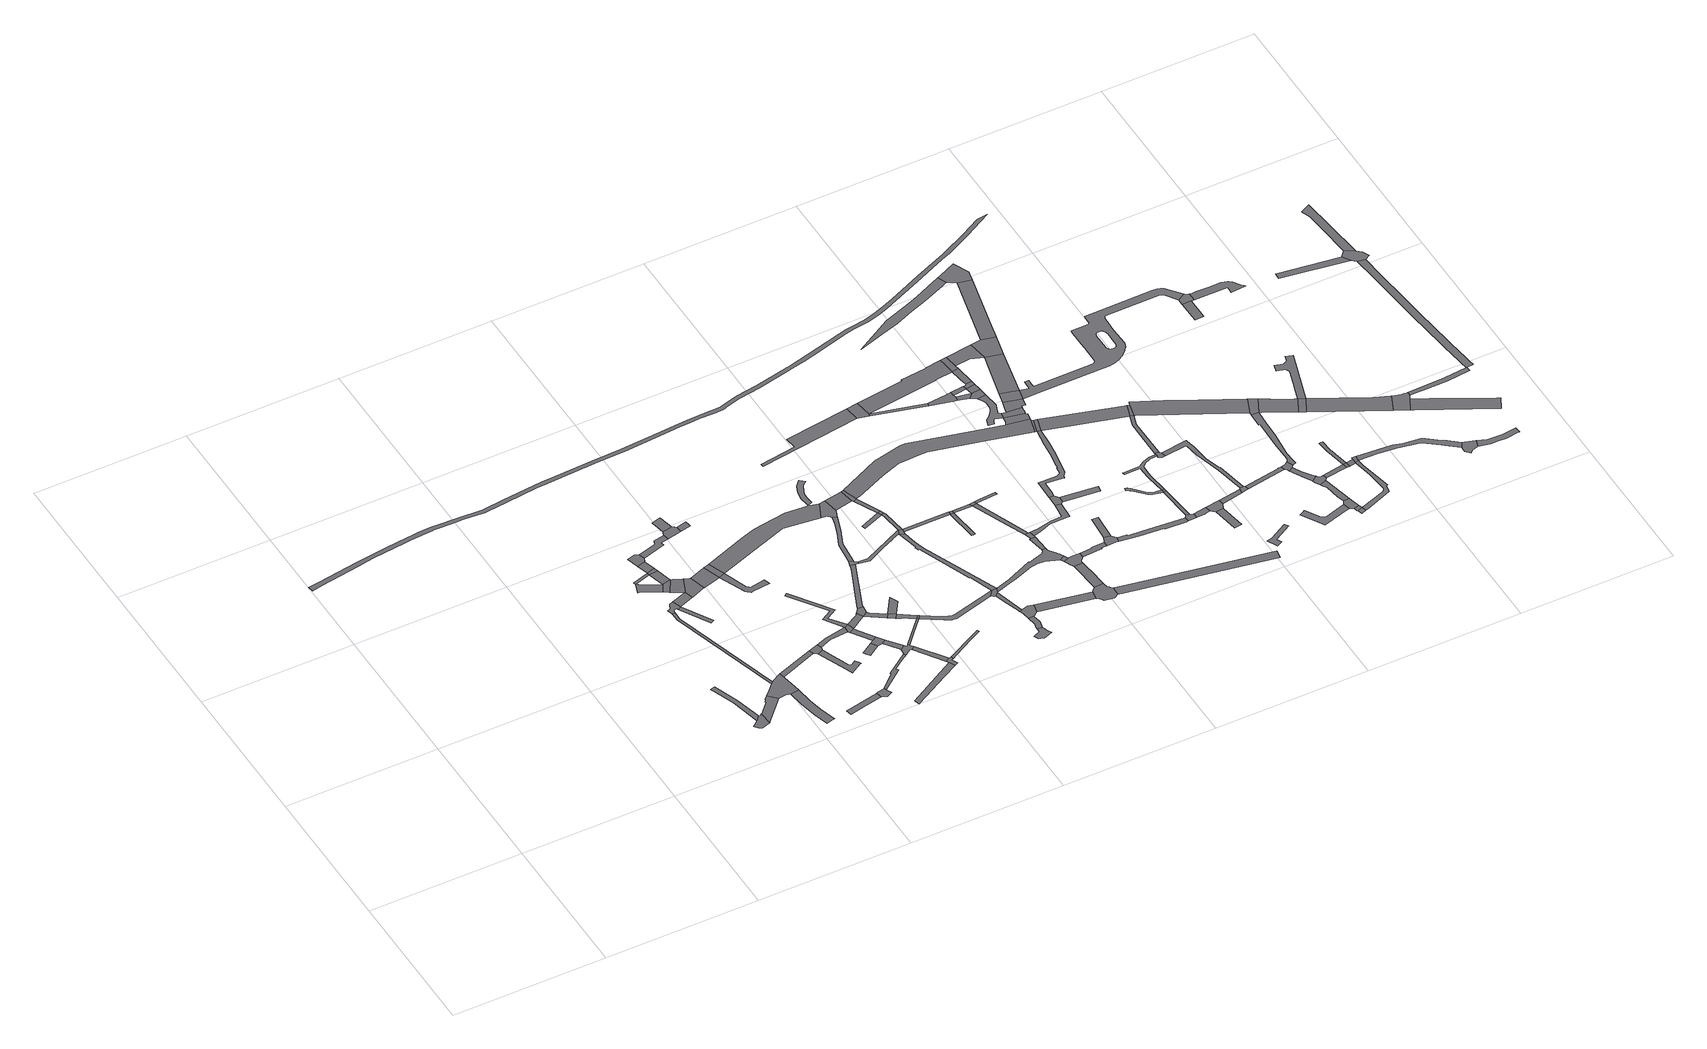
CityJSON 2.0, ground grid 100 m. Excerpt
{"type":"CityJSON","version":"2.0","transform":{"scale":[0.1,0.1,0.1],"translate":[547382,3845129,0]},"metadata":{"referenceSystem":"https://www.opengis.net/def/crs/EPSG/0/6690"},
"CityObjects":{
"road1":{"type":"Road","geometry":[{"type":"MultiSurface","lod":"1","boundaries":[[[0,1,2,3,4,5,6,7,8,9,10]]]}]},
"road2":{"type":"Road","attributes":{"RoadStructureAttribute.sectionType":"1"},"geometry":[{"type":"MultiSurface","lod":"1","boundaries":[[[11,12,13,14,15,16,4,3]]]}]},
"road3":{"type":"Road","attributes":{"RoadStructureAttribute.sectionType":"1"},"geometry":[{"type":"MultiSurface","lod":"1","boundaries":[[[17,18,19,20,21,10,9,22,23,24]]]}]},
"road4":{"type":"Road","geometry":[{"type":"MultiSurface","lod":"1","boundaries":[[[25,26,27,28,29,30,17,24,31,32,33,34]]]}]},
"road5":{"type":"Road","attributes":{"RoadStructureAttribute.sectionType":"1"},"geometry":[{"type":"MultiSurface","lod":"1","boundaries":[[[35,36,29,28,37,38]]]}]},
"road6":{"type":"Road","attributes":{"RoadStructureAttribute.sectionType":"1"},"geometry":[{"type":"MultiSurface","lod":"1","boundaries":[[[39,40,41,42,33,32,43,44,45,46]]]}]},
"road7":{"type":"Road","geometry":[{"type":"MultiSurface","lod":"1","boundaries":[[[47,48,49,50,35,38,51,52,53,54,55]]]}]},
"road8":{"type":"Road","attributes":{"RoadStructureAttribute.sectionType":"1"},"geometry":[{"type":"MultiSurface","lod":"1","boundaries":[[[56,57,58,59,60,61,62,63,64,65,66]]]}]},
"road9":{"type":"Road","geometry":[{"type":"MultiSurface","lod":"1","boundaries":[[[67,68,59,69,70]]]}]},
"road10":{"type":"Road","geometry":[{"type":"MultiSurface","lod":"1","boundaries":[[[71,72,73,55,54]]]}]},
"road11":{"type":"Road","attributes":{"RoadStructureAttribute.sectionType":"1"},"geometry":[{"type":"MultiSurface","lod":"1","boundaries":[[[74,47,55,75,76]]]}]},
"road12":{"type":"Road","geometry":[{"type":"MultiSurface","lod":"1","boundaries":[[[77,66,65,78]]]}]},
"road13":{"type":"Road","attributes":{"RoadStructureAttribute.sectionType":"1"},"geometry":[{"type":"MultiSurface","lod":"1","boundaries":[[[79,70,80,66,77]]]}]},
"road14":{"type":"Road","geometry":[{"type":"MultiSurface","lod":"1","boundaries":[[[81,67,70,79]]]}]},
"road15":{"type":"Road","attributes":{"RoadStructureAttribute.sectionType":"1"},"geometry":[{"type":"MultiSurface","lod":"1","boundaries":[[[82,83,84,67,81]]]}]},
"road16":{"type":"Road","geometry":[{"type":"MultiSurface","lod":"1","boundaries":[[[85,86,83,82,87,88]]]}]},
"road17":{"type":"Road","attributes":{"RoadStructureAttribute.sectionType":"1"},"geometry":[{"type":"MultiSurface","lod":"1","boundaries":[[[89,77,78,90,74,91]]]}]},
"road18":{"type":"Road","attributes":{"RoadStructureAttribute.sectionType":"1"},"geometry":[{"type":"MultiSurface","lod":"1","boundaries":[[[92,93,25,34,94,95]]]}]},
"road19":{"type":"Road","attributes":{"RoadStructureAttribute.sectionType":"1"},"geometry":[{"type":"MultiSurface","lod":"1","boundaries":[[[96,97,98,99,100]]]}]},
"road20":{"type":"Road","geometry":[{"type":"MultiSurface","lod":"1","boundaries":[[[101,91,74,76,102,103,104,105]]]}]},
"road21":{"type":"Road","attributes":{"RoadStructureAttribute.sectionType":"1"},"geometry":[{"type":"MultiSurface","lod":"1","boundaries":[[[106,107,108,88,87,109,110,111]]]}]},
"road22":{"type":"Road","attributes":{"RoadStructureAttribute.sectionType":"1"},"geometry":[{"type":"MultiSurface","lod":"1","boundaries":[[[112,105,104,113,114,115]]]}]},
"road23":{"type":"Road","geometry":[{"type":"MultiSurface","lod":"1","boundaries":[[[116,92,95,117,118,119,120,121]]]}]},
"road24":{"type":"Road","geometry":[{"type":"MultiSurface","lod":"1","boundaries":[[[122,123,124,96,100,125,126,127,128]]]}]},
"road25":{"type":"Road","geometry":[{"type":"MultiSurface","lod":"1","boundaries":[[[129,130,131,132,133,134,135,136,137,138,119,118]]]}]},
"road26":{"type":"Road","geometry":[{"type":"MultiSurface","lod":"1","boundaries":[[[139,112,115,140]]]}]},
"road27":{"type":"Road","geometry":[{"type":"MultiSurface","lod":"1","boundaries":[[[141,142,143,106,111,144,145,146]]]}]},
"road28":{"type":"Road","geometry":[{"type":"MultiSurface","lod":"1","boundaries":[[[147,148,149,150,151,152,153,154,155,140,115]]]}]},
"road29":{"type":"Road","attributes":{"RoadStructureAttribute.sectionType":"1"},"geometry":[{"type":"MultiSurface","lod":"1","boundaries":[[[156,157,158,159,143,142]]]}]},
"road30":{"type":"Road","attributes":{"RoadStructureAttribute.sectionType":"1"},"geometry":[{"type":"MultiSurface","lod":"1","boundaries":[[[160,161,116,121,162,163]]]}]},
"road31":{"type":"Road","attributes":{"RoadStructureAttribute.sectionType":"1"},"geometry":[{"type":"MultiSurface","lod":"1","boundaries":[[[164,165,166,122,128,167,168,169,170]]]}]},
"road32":{"type":"Road","geometry":[{"type":"MultiSurface","lod":"1","boundaries":[[[171,172,173,174,175,176,146,145]]]}]},
"road33":{"type":"Road","geometry":[{"type":"MultiSurface","lod":"1","boundaries":[[[177,178,179,180,181]]]}]},
"road34":{"type":"Road","attributes":{"RoadStructureAttribute.sectionType":"1"},"geometry":[{"type":"MultiSurface","lod":"1","boundaries":[[[182,183,184,185,186,187,188,189,190,191,160,192]]]}]},
"road35":{"type":"Road","geometry":[{"type":"MultiSurface","lod":"1","boundaries":[[[192,160,163,193,194,195]]]}]},
"road36":{"type":"Road","attributes":{"RoadStructureAttribute.sectionType":"1"},"geometry":[{"type":"MultiSurface","lod":"1","boundaries":[[[194,193,196,197]]]}]},
"road37":{"type":"Road","attributes":{"RoadStructureAttribute.sectionType":"1"},"geometry":[{"type":"MultiSurface","lod":"1","boundaries":[[[198,199,200,201,202]]]}]},
"road38":{"type":"Road","geometry":[{"type":"MultiSurface","lod":"1","boundaries":[[[203,197,196,204,177,181,205,206,207,208]]]}]},
"road39":{"type":"Road","attributes":{"RoadStructureAttribute.sectionType":"1"},"geometry":[{"type":"MultiSurface","lod":"1","boundaries":[[[209,210,211,212,213,192,195,214]]]}]},
"road40":{"type":"Road","attributes":{"RoadStructureAttribute.sectionType":"1"},"geometry":[{"type":"MultiSurface","lod":"1","boundaries":[[[215,208,207,216,217]]]}]},
"road41":{"type":"Road","geometry":[{"type":"MultiSurface","lod":"1","boundaries":[[[218,217,216,219,220,164,170,221,222,223,224,225,226]]]}]},
"road42":{"type":"Road","geometry":[{"type":"MultiSurface","lod":"1","boundaries":[[[227,228,210,209,214,229,230]]]}]},
"road43":{"type":"Road","attributes":{"RoadStructureAttribute.sectionType":"1"},"geometry":[{"type":"MultiSurface","lod":"1","boundaries":[[[223,222,231,232]]]}]},
"road44":{"type":"Road","attributes":{"RoadStructureAttribute.sectionType":"1"},"geometry":[{"type":"MultiSurface","lod":"1","boundaries":[[[233,229,214,234,235]]]}]},
"road45":{"type":"Road","attributes":{"RoadStructureAttribute.sectionType":"1"},"geometry":[{"type":"MultiSurface","lod":"1","boundaries":[[[236,237,238,239,240,241,242,243,139,140,244,245,246,247,248,249,250,251,252,253]]]}]},
"road46":{"type":"Road","geometry":[{"type":"MultiSurface","lod":"1","boundaries":[[[254,255,232,231,198,202,256,257,258]]]}]},
"road47":{"type":"Road","attributes":{"RoadStructureAttribute.sectionType":"1"},"geometry":[{"type":"MultiSurface","lod":"1","boundaries":[[[259,226,225,260,261]]]}]},
"road48":{"type":"Road","geometry":[{"type":"MultiSurface","lod":"1","boundaries":[[[235,234,262,263]]]}]},
"road49":{"type":"Road","attributes":{"RoadStructureAttribute.sectionType":"1"},"geometry":[{"type":"MultiSurface","lod":"1","boundaries":[[[264,265,266,267,268,227,230,269,270]]]}]},
"road50":{"type":"Road","attributes":{"RoadStructureAttribute.sectionType":"1"},"geometry":[{"type":"MultiSurface","lod":"1","boundaries":[[[271,263,262,272,273,259,274]]]}]},
"road51":{"type":"Road","geometry":[{"type":"MultiSurface","lod":"1","boundaries":[[[275,276,235,263]]]}]},
"road52":{"type":"Road","geometry":[{"type":"MultiSurface","lod":"1","boundaries":[[[274,259,261,277]]]}]},
"road53":{"type":"Road","attributes":{"RoadStructureAttribute.sectionType":"1"},"geometry":[{"type":"MultiSurface","lod":"1","boundaries":[[[278,279,280,281,282,283,254,258]]]}]},
"road54":{"type":"Road","geometry":[{"type":"MultiSurface","lod":"1","boundaries":[[[284,264,270,285,286,287]]]}]},
"road55":{"type":"Road","attributes":{"RoadStructureAttribute.sectionType":"1"},"geometry":[{"type":"MultiSurface","lod":"1","boundaries":[[[288,289,290,291,284,287,292,293,294]]]}]},
"road56":{"type":"Road","attributes":{"RoadStructureAttribute.sectionType":"1"},"geometry":[{"type":"MultiSurface","lod":"1","boundaries":[[[295,296,297,298,299,300,301,302,303,304,305,306,307,308,309,310,311,312,313,314,315,316,317,318,319,320,321,322,323,324,325,326,327,328,329,330,331,332,333,334,335,336,337,338,339,340,341,342,343,344,345,346,347,348,349,350,351,352,353,354,355,356,357,358,359,360,361,362,363,364,365,366,367,368,369,370,371,372,373,374,375,376,377,378,379,380,381,382,383,384,385,386,387]]]}]},
"road57":{"type":"Road","attributes":{"RoadStructureAttribute.sectionType":"1"},"geometry":[{"type":"MultiSurface","lod":"1","boundaries":[[[388,389,390,391,392,393,394,395,277,261,396,397,398,399,400,401,402,403,404,405,406,407]]]}]},
"road58":{"type":"Road","attributes":{"RoadStructureAttribute.sectionType":"1"},"geometry":[{"type":"MultiSurface","lod":"1","boundaries":[[[408,409,410,286,285,411,412,413,414,415]]]}]},
"road59":{"type":"Road","geometry":[{"type":"MultiSurface","lod":"1","boundaries":[[[416,251,250,417,418,419,288,294,420,421,422]]]}]},
"road60":{"type":"Road","geometry":[{"type":"MultiSurface","lod":"1","boundaries":[[[423,424,425,426,427,253,428,429,430,431,432,433]]]}]},
"road61":{"type":"Road","attributes":{"RoadStructureAttribute.sectionType":"1"},"geometry":[{"type":"MultiSurface","lod":"1","boundaries":[[[434,416,422,435]]]}]},
"road62":{"type":"Road","geometry":[{"type":"MultiSurface","lod":"1","boundaries":[[[436,437,438,439,440,441]]]}]},
"road63":{"type":"Road","geometry":[{"type":"MultiSurface","lod":"1","boundaries":[[[442,443,444,445,446,447,448,449,450,451,452,453,454,455,456]]]}]},
"road64":{"type":"Road","geometry":[{"type":"MultiSurface","lod":"1","boundaries":[[[408,415,457,458,459]]]}]},
"road65":{"type":"Road","attributes":{"RoadStructureAttribute.sectionType":"1"},"geometry":[{"type":"MultiSurface","lod":"1","boundaries":[[[460,461,462,463,464,465,466,442,456]]]}]},
"road66":{"type":"Road","geometry":[{"type":"MultiSurface","lod":"1","boundaries":[[[467,434,435,468,469,470,471]]]}]},
"road67":{"type":"Road","geometry":[{"type":"MultiSurface","lod":"1","boundaries":[[[407,406,472,473,474,475,476]]]}]},
"road68":{"type":"Road","attributes":{"RoadStructureAttribute.sectionType":"1"},"geometry":[{"type":"MultiSurface","lod":"1","boundaries":[[[477,475,474,478,479,480,481,482]]]}]},
"road69":{"type":"Road","attributes":{"RoadStructureAttribute.sectionType":"1"},"geometry":[{"type":"MultiSurface","lod":"1","boundaries":[[[415,483,484,485,486,487,488,407,476,489,490,457]]]}]},
"road70":{"type":"Road","attributes":{"RoadStructureAttribute.sectionType":"1"},"geometry":[{"type":"MultiSurface","lod":"1","boundaries":[[[470,469,436,491]]]}]},
"road71":{"type":"Road","attributes":{"RoadStructureAttribute.sectionType":"1"},"geometry":[{"type":"MultiSurface","lod":"1","boundaries":[[[492,493,441,494,408,459]]]}]},
"road72":{"type":"Road","geometry":[{"type":"MultiSurface","lod":"1","boundaries":[[[491,436,441,493]]]}]},
"road73":{"type":"Road","geometry":[{"type":"MultiSurface","lod":"1","boundaries":[[[495,496,482,481,497,498,499,500,464,463,501,502]]]}]},
"road74":{"type":"Road","attributes":{"RoadStructureAttribute.sectionType":"1"},"geometry":[{"type":"MultiSurface","lod":"1","boundaries":[[[459,458,503,504]]]}]},
"road75":{"type":"Road","attributes":{"RoadStructureAttribute.sectionType":"1"},"geometry":[{"type":"MultiSurface","lod":"1","boundaries":[[[505,506,507,508,509,510]]]}]},
"road76":{"type":"Road","attributes":{"RoadStructureAttribute.sectionType":"1"},"geometry":[{"type":"MultiSurface","lod":"1","boundaries":[[[502,501,511,512]]]}]},
"road77":{"type":"Road","attributes":{"RoadStructureAttribute.sectionType":"1"},"geometry":[{"type":"MultiSurface","lod":"1","boundaries":[[[513,514,515,516,517,518,519,520,521,522,523,524,525,526,527,528,476,475,529,530,531,532,533,534,535,536]]]}]},
"road78":{"type":"Road","geometry":[{"type":"MultiSurface","lod":"1","boundaries":[[[503,537,538,539,540]]]}]},
"road79":{"type":"Road","geometry":[{"type":"MultiSurface","lod":"1","boundaries":[[[504,503,540,541]]]}]},
"road80":{"type":"Road","attributes":{"RoadStructureAttribute.sectionType":"1"},"geometry":[{"type":"MultiSurface","lod":"1","boundaries":[[[541,540,542,543]]]}]},
"road81":{"type":"Road","geometry":[{"type":"MultiSurface","lod":"1","boundaries":[[[544,545,546,547,548,549,550,512,511,551,552,553,554,555,556,557]]]}]},
"road82":{"type":"Road","geometry":[{"type":"MultiSurface","lod":"1","boundaries":[[[558,543,542,559]]]}]},
"road83":{"type":"Road","attributes":{"RoadStructureAttribute.sectionType":"1"},"geometry":[{"type":"MultiSurface","lod":"1","boundaries":[[[560,559,542,561,562,563,564]]]}]},
"road84":{"type":"Road","attributes":{"RoadStructureAttribute.sectionType":"1"},"geometry":[{"type":"MultiSurface","lod":"1","boundaries":[[[565,566,519,518]]]}]},
"road85":{"type":"Road","geometry":[{"type":"MultiSurface","lod":"1","boundaries":[[[567,536,535,568,569,570]]]}]},
"road86":{"type":"Road","geometry":[{"type":"MultiSurface","lod":"1","boundaries":[[[571,564,563,572,573,566,565,574]]]}]},
"road87":{"type":"Road","attributes":{"RoadStructureAttribute.sectionType":"1"},"geometry":[{"type":"MultiSurface","lod":"1","boundaries":[[[575,576,577,578,548,547]]]}]},
"road88":{"type":"Road","geometry":[{"type":"MultiSurface","lod":"1","boundaries":[[[579,580,581,570,569,582,583,578,577,584,585,586,587]]]}]},
"road89":{"type":"Road","geometry":[{"type":"MultiSurface","lod":"1","boundaries":[[[588,589,590,591,558,559]]]}]},
"road90":{"type":"Road","geometry":[{"type":"MultiSurface","lod":"1","boundaries":[[[592,505,510,593,594]]]}]},
"road91":{"type":"Road","attributes":{"RoadStructureAttribute.sectionType":"1"},"geometry":[{"type":"MultiSurface","lod":"1","boundaries":[[[595,596,597,598,599,467,471,600,601,602,603,604,605,606,607,608,609,610,611,612]]]}]},
"road92":{"type":"Road","attributes":{"RoadStructureAttribute.sectionType":"1"},"geometry":[{"type":"MultiSurface","lod":"1","boundaries":[[[613,614,615,616,571,574,617,618,619,620,621,622]]]}]},
"road93":{"type":"Road","attributes":{"RoadStructureAttribute.sectionType":"1"},"geometry":[{"type":"MultiSurface","lod":"1","boundaries":[[[623,624,625,626,627,579,587,628,629,630,631,632]]]}]},
"road94":{"type":"Road","geometry":[{"type":"MultiSurface","lod":"1","boundaries":[[[633,594,593,634,635,636]]]}]},
"road95":{"type":"Road","geometry":[{"type":"MultiSurface","lod":"1","boundaries":[[[637,638,639,623,632,640,641,642,643,644,645]]]}]},
"road96":{"type":"Road","geometry":[{"type":"MultiSurface","lod":"1","boundaries":[[[646,647,613,622,648,649,650]]]}]},
"road97":{"type":"Road","geometry":[{"type":"MultiSurface","lod":"1","boundaries":[[[651,652,653,637,645]]]}]},
"road98":{"type":"Road","attributes":{"RoadStructureAttribute.sectionType":"1"},"geometry":[{"type":"MultiSurface","lod":"1","boundaries":[[[654,655,656,657,658,659,592,594,660,661,662,663,664,665]]]}]},
"road99":{"type":"Road","geometry":[{"type":"MultiSurface","lod":"1","boundaries":[[[666,667,668,669,636,635,670,671,672,673,674,675]]]}]},
"road100":{"type":"Road","geometry":[{"type":"MultiSurface","lod":"1","boundaries":[[[676,677,649,648]]]}]},
"road101":{"type":"Road","attributes":{"RoadStructureAttribute.sectionType":"1"},"geometry":[{"type":"MultiSurface","lod":"1","boundaries":[[[678,557,556,679,680]]]}]},
"road102":{"type":"Road","attributes":{"RoadStructureAttribute.sectionType":"1"},"geometry":[{"type":"MultiSurface","lod":"1","boundaries":[[[681,682,683,684,685,686,687,688,689,690,691,692,693,646,650,694,695,696,697,698,699,700,701,702,703]]]}]},
"road103":{"type":"Road","attributes":{"RoadStructureAttribute.sectionType":"1"},"geometry":[{"type":"MultiSurface","lod":"1","boundaries":[[[704,705,706,707,642,641,708,709,710,711,712,713]]]}]},
"road104":{"type":"Road","geometry":[{"type":"MultiSurface","lod":"1","boundaries":[[[714,715,674,673,716,717]]]}]},
"road105":{"type":"Road","geometry":[{"type":"MultiSurface","lod":"1","boundaries":[[[718,666,675,719,720]]]}]},
"road106":{"type":"Road","attributes":{"RoadStructureAttribute.sectionType":"1"},"geometry":[{"type":"MultiSurface","lod":"1","boundaries":[[[721,722,723,724,725,726,727,728,729,730,731,732,733,734,735,736,737,738,739]]]}]},
"road107":{"type":"Road","geometry":[{"type":"MultiSurface","lod":"1","boundaries":[[[740,717,716,726,725]]]}]},
"road108":{"type":"Road","attributes":{"RoadStructureAttribute.sectionType":"1"},"geometry":[{"type":"MultiSurface","lod":"1","boundaries":[[[738,741,742,612,611,743,744,745]]]}]},
"road109":{"type":"Road","attributes":{"RoadStructureAttribute.sectionType":"1"},"geometry":[{"type":"MultiSurface","lod":"1","boundaries":[[[746,747,720,748,717,740]]]}]},
"road110":{"type":"Road","geometry":[{"type":"MultiSurface","lod":"1","boundaries":[[[749,750,751,718,720,747]]]}]},
"road111":{"type":"Road","geometry":[{"type":"MultiSurface","lod":"1","boundaries":[[[739,738,745,752,753,754,755]]]}]},
"road112":{"type":"Road","geometry":[{"type":"MultiSurface","lod":"1","boundaries":[[[610,609,756,757]]]}]},
"road113":{"type":"Road","attributes":{"RoadStructureAttribute.sectionType":"1"},"geometry":[{"type":"MultiSurface","lod":"1","boundaries":[[[758,759,665,760,761,750,749]]]}]},
"road114":{"type":"Road","geometry":[{"type":"MultiSurface","lod":"1","boundaries":[[[757,756,681,703,762]]]}]},
"road115":{"type":"Road","geometry":[{"type":"MultiSurface","lod":"1","boundaries":[[[763,764,765,655,654,665,759,766]]]}]},
"road116":{"type":"Road","attributes":{"RoadStructureAttribute.sectionType":"1"},"geometry":[{"type":"MultiSurface","lod":"1","boundaries":[[[767,768,769,755,754,770,771,772]]]}]},
"road117":{"type":"Road","geometry":[{"type":"MultiSurface","lod":"1","boundaries":[[[773,774,775,776,777,778,779,780,781,782,783,784,785,786]]]}]},
"road118":{"type":"Road","geometry":[{"type":"MultiSurface","lod":"1","boundaries":[[[787,788,789,767,772,790]]]}]},
"road119":{"type":"Road","geometry":[{"type":"MultiSurface","lod":"1","boundaries":[[[791,792,793,713,712,794,795,796]]]}]},
"road120":{"type":"Road","attributes":{"RoadStructureAttribute.sectionType":"1"},"geometry":[{"type":"MultiSurface","lod":"1","boundaries":[[[797,785,791,796]]]}]},
"road121":{"type":"Road","geometry":[{"type":"MultiSurface","lod":"1","boundaries":[[[798,786,785,797]]]}]},
"road122":{"type":"Road","attributes":{"RoadStructureAttribute.sectionType":"1"},"geometry":[{"type":"MultiSurface","lod":"1","boundaries":[[[799,765,764,763,766,800,801]]]}]},
"road123":{"type":"Road","attributes":{"RoadStructureAttribute.sectionType":"1"},"geometry":[{"type":"MultiSurface","lod":"1","boundaries":[[[802,803,804,805,806,807,808,809,810,811,812,813,814]]]}]},
"road124":{"type":"Road","attributes":{"RoadStructureAttribute.sectionType":"1"},"geometry":[{"type":"MultiSurface","lod":"1","boundaries":[[[815,795,794,816,817]]]}]},
"road125":{"type":"Road","geometry":[{"type":"MultiSurface","lod":"1","boundaries":[[[818,819,820,821,822,823,824,825,826,827,828,786,798,829,830,831,832,833,834]]]}]},
"road126":{"type":"Road","attributes":{"RoadStructureAttribute.sectionType":"1"},"geometry":[{"type":"MultiSurface","lod":"1","boundaries":[[[801,835,789,788,787,790,836]]]}]},
"road127":{"type":"Road","geometry":[{"type":"MultiSurface","lod":"1","boundaries":[[[837,838,839,840]]]}]},
"road128":{"type":"Road","geometry":[{"type":"MultiSurface","lod":"1","boundaries":[[[841,815,817,840,839,842]]]}]},
"road129":{"type":"Road","attributes":{"RoadStructureAttribute.sectionType":"1"},"geometry":[{"type":"MultiSurface","lod":"1","boundaries":[[[843,762,703,844,845,846,847,848]]]}]},
"road130":{"type":"Road","geometry":[{"type":"MultiSurface","lod":"1","boundaries":[[[849,799,801,836,850]]]}]},
"road131":{"type":"Road","geometry":[{"type":"MultiSurface","lod":"1","boundaries":[[[851,852,853,854,855,856,857]]]}]},
"road132":{"type":"Road","geometry":[{"type":"MultiSurface","lod":"1","boundaries":[[[858,818,834,859,860,861,862,863,864,865]]]}]},
"road133":{"type":"Road","attributes":{"RoadStructureAttribute.sectionType":"1"},"geometry":[{"type":"MultiSurface","lod":"1","boundaries":[[[866,841,842,867]]]}]},
"road134":{"type":"Road","attributes":{"RoadStructureAttribute.sectionType":"1"},"geometry":[{"type":"MultiSurface","lod":"1","boundaries":[[[847,868,858,865,869,870]]]}]},
"road135":{"type":"Road","attributes":{"RoadStructureAttribute.sectionType":"1"},"geometry":[{"type":"MultiSurface","lod":"1","boundaries":[[[871,872,873,874,875,876,877,878,862,861,879,880,881,882,883,884]]]}]},
"road136":{"type":"Road","attributes":{"RoadStructureAttribute.sectionType":"1"},"geometry":[{"type":"MultiSurface","lod":"1","boundaries":[[[885,849,850,886,887]]]}]},
"road137":{"type":"Road","geometry":[{"type":"MultiSurface","lod":"1","boundaries":[[[884,883,866,867,888,889]]]}]},
"road138":{"type":"Road","geometry":[{"type":"MultiSurface","lod":"1","boundaries":[[[848,847,870,890]]]}]},
"road139":{"type":"Road","geometry":[{"type":"MultiSurface","lod":"1","boundaries":[[[891,892,802,814,885,887,893,894]]]}]},
"road140":{"type":"Road","attributes":{"RoadStructureAttribute.sectionType":"1"},"geometry":[{"type":"MultiSurface","lod":"1","boundaries":[[[895,896,897,889,888,898]]]}]},
"road141":{"type":"Road","attributes":{"RoadStructureAttribute.sectionType":"1"},"geometry":[{"type":"MultiSurface","lod":"1","boundaries":[[[899,900,901,902,903,904,905,906]]]}]},
"road142":{"type":"Road","attributes":{"RoadStructureAttribute.sectionType":"1"},"geometry":[{"type":"MultiSurface","lod":"1","boundaries":[[[907,908,909,890,870,910,911,912,913,914]]]}]},
"road143":{"type":"Road","geometry":[{"type":"MultiSurface","lod":"1","boundaries":[[[915,916,917,918,919,920,921,922,923,924,925,926,927,928,929,930,931,932,933,934,935,936,937,938,939,940,941,942,943,944,945,946,947,948,790,772,949,950,951,952,953,954,955,956,957,958,959,960,961,962,963,964],[965,966,967,968,969,970,971,972,973,974,975,976,977,978,979,980,981,982,983,984,985]]]}]},
"road144":{"type":"Road","geometry":[{"type":"MultiSurface","lod":"1","boundaries":[[[986,987,988,989,990,991,895,898,992,993,994,995,996,997]]]}]},
"road145":{"type":"Road","attributes":{"RoadStructureAttribute.sectionType":"1"},"geometry":[{"type":"MultiSurface","lod":"1","boundaries":[[[998,999,996,995,1000,1001,1002]]]}]},
"road146":{"type":"Road","geometry":[{"type":"MultiSurface","lod":"1","boundaries":[[[1003,1004,1005,1006,906,905,1007,1008,1009]]]}]},
"road147":{"type":"Road","geometry":[{"type":"MultiSurface","lod":"1","boundaries":[[[1010,1011,1012,1013]]]}]},
"road148":{"type":"Road","attributes":{"RoadStructureAttribute.sectionType":"1"},"geometry":[{"type":"MultiSurface","lod":"1","boundaries":[[[1009,1008,1014,1011,1010]]]}]},
"road149":{"type":"Road","attributes":{"RoadStructureAttribute.sectionType":"1"},"geometry":[{"type":"MultiSurface","lod":"1","boundaries":[[[1015,1016,1017,1018,1019,1004,1003]]]}]},
"road150":{"type":"Road","geometry":[{"type":"MultiSurface","lod":"1","boundaries":[[[1020,1021,1022,1002,1001,1023,1016,1015,1024,1025]]]}]},
"road151":{"type":"Road","attributes":{"RoadStructureAttribute.sectionType":"1"},"geometry":[{"type":"MultiSurface","lod":"1","boundaries":[[[1026,1027,1028,1029,1030,1031,1032,1033,1034,986,997,1035,1036,1037,1038,1039,1040,1041]]]}]},
"road152":{"type":"Road","attributes":{"RoadStructureAttribute.sectionType":"1"},"geometry":[{"type":"MultiSurface","lod":"1","boundaries":[[[1042,1025,1024,1043]]]}]},
"road153":{"type":"Road","attributes":{"RoadStructureAttribute.sectionType":"1"},"geometry":[{"type":"MultiSurface","lod":"1","boundaries":[[[1044,1045,1046,1047,1048,1049,1050,1051,1052,1053,1010,1013]]]}]},
"road154":{"type":"Road","geometry":[{"type":"MultiSurface","lod":"1","boundaries":[[[914,913,1054,1026,1041,1055]]]}]},
"road155":{"type":"Road","geometry":[{"type":"MultiSurface","lod":"1","boundaries":[[[1056,1042,1043,1057]]]}]},
"road156":{"type":"Road","geometry":[{"type":"MultiSurface","lod":"1","boundaries":[[[1058,1059,1060,1061,1062,1042,1056]]]}]},
"road157":{"type":"Road","attributes":{"RoadStructureAttribute.sectionType":"1"},"geometry":[{"type":"MultiSurface","lod":"1","boundaries":[[[1063,1056,1057,1050]]]}]},
"road158":{"type":"Road","geometry":[{"type":"MultiSurface","lod":"1","boundaries":[[[1064,1065,1063,1050,1049,1066]]]}]},
"road159":{"type":"Road","attributes":{"RoadStructureAttribute.sectionType":"1"},"geometry":[{"type":"MultiSurface","lod":"1","boundaries":[[[1067,1068,1069,1055,1041,1070,1071,1072]]]}]},
"road160":{"type":"Road","geometry":[{"type":"MultiSurface","lod":"1","boundaries":[[[1072,1071,1073,1074,1075]]]}]},
"road161":{"type":"Road","geometry":[{"type":"MultiSurface","lod":"1","boundaries":[[[1076,1077,1078,1079]]]}]},
"road162":{"type":"Road","geometry":[{"type":"MultiSurface","lod":"1","boundaries":[[[1080,1081,1082,1083,1084,1085,1086,1087,1088,1089,1090,1072,1075]]]}]},
"road163":{"type":"Road","attributes":{"RoadStructureAttribute.sectionType":"1"},"geometry":[{"type":"MultiSurface","lod":"1","boundaries":[[[1091,1092,1093,1094,1095,1096,1097,1066,1049,1098,1099,1100,1101,1102,1103,1104,1105]]]}]},
"road164":{"type":"Road","geometry":[{"type":"MultiSurface","lod":"1","boundaries":[[[1106,923,922,1107,1076,1079,1108,1109]]]}]},
"road165":{"type":"Road","attributes":{"RoadStructureAttribute.sectionType":"1"},"geometry":[{"type":"MultiSurface","lod":"1","boundaries":[[[1110,1111,1074,1073,1112,1113]]]}]},
"road166":{"type":"Road","attributes":{"RoadStructureAttribute.sectionType":"1"},"geometry":[{"type":"MultiSurface","lod":"1","boundaries":[[[1114,1115,1116,1117,1118,1119,1120,1121,1122,1123,1124,1125,1126,1127,1109,1108]]]}]},
"road167":{"type":"Road","geometry":[{"type":"MultiSurface","lod":"1","boundaries":[[[1128,1129,1130,1131,1132,1113,1112,1133,1134,1135,1136]]]}]},
"road168":{"type":"Road","geometry":[{"type":"MultiSurface","lod":"1","boundaries":[[[1105,1104,1137,1138,1139,1140,1141,1142,1143]]]}]},
"road169":{"type":"Road","attributes":{"RoadStructureAttribute.sectionType":"1"},"geometry":[{"type":"MultiSurface","lod":"1","boundaries":[[[1144,1145,1146,1143,1142,1147,1148,1149,1150,1151,1152,1153,1154,1155]]]}]},
"road170":{"type":"Road","attributes":{"RoadStructureAttribute.sectionType":"1"},"geometry":[{"type":"MultiSurface","lod":"1","boundaries":[[[1156,1157,1134,1133,1158,1159,1160]]]}]},
"road171":{"type":"Road","attributes":{"RoadStructureAttribute.sectionType":"1"},"geometry":[{"type":"MultiSurface","lod":"1","boundaries":[[[1161,1162,1136,1135,1163,1164,1165,1166]]]}]},
"road172":{"type":"Road","attributes":{"RoadStructureAttribute.sectionType":"1"},"geometry":[{"type":"MultiSurface","lod":"1","boundaries":[[[1167,1168,1169,1170]]]}]},
"road173":{"type":"Road","attributes":{"RoadStructureAttribute.sectionType":"1"},"geometry":[{"type":"MultiSurface","lod":"1","boundaries":[[[1171,1172,1173,1174,1175,1176,1177,1178,1161,1179,1180,1181,1182,1183,1184,1185,1186]]]}]},
"road174":{"type":"Road","geometry":[{"type":"MultiSurface","lod":"1","boundaries":[[[1187,1170,1169,1171,1186,1188,1189,1190]]]}]},
"road175":{"type":"Road","attributes":{"RoadStructureAttribute.sectionType":"1"},"geometry":[{"type":"MultiSurface","lod":"1","boundaries":[[[1191,1192,1193,1194,1195,1187,1190]]]}]}
},
"vertices":[
[1770,364,0],[1760,353,0],[1754,355,0],[1751,356,0],[1723,322,0],[1683,291,0],[1702,267,0],[1707,264,0],[1722,256,0],[1775,272,0],[1772,359,0],
[1705,528,0],[1646,689,0],[1615,683,0],[1617,678,0],[1624,659,0],[1676,522,0],
[1871,481,0],[1848,458,0],[1847,450,0],[1838,440,0],[1840,433,0],[1789,287,0],[1858,361,0],[1922,430,0],
[2024,605,0],[2019,603,0],[1963,572,0],[1958,568,0],[1946,555,0],[1904,513,0],[1971,434,0],[2000,427,0],[2054,435,0],[2034,570,0],
[1727,1345,0],[1729,1288,0],[1744,1289,0],[1747,1344,0],
[2118,126,0],[2116,133,0],[2088,235,0],[2069,330,0],[2013,323,0],[2036,212,0],[2064,111,0],[2121,127,0],
[1778,1432,0],[1753,1423,0],[1737,1386,0],[1716,1379,0],[1748,1364,0],[1768,1373,0],[1774,1362,0],[1775,1361,0],[1799,1374,0],
[1788,1591,0],[1675,1655,0],[1664,1661,0],[1661,1663,0],[1638,1597,0],[1647,1596,0],[1655,1594,0],[1658,1593,0],[1663,1590,0],[1768,1531,0],[1799,1587,0],
[1764,1714,0],[1659,1680,0],[1664,1664,0],[1769,1694,0],
[1886,1170,0],[1897,1177,0],[1909,1183,0],
[1878,1468,0],[1805,1377,0],[1895,1411,0],
[1854,1602,0],[1803,1511,0],
[1828,1702,0],[1771,1684,0],
[1820,1730,0],
[1798,1805,0],[1744,1790,0],[1766,1714,0],
[1776,1882,0],[1723,1867,0],[1812,1832,0],[1799,1870,0],
[1868,1597,0],[1849,1485,0],[1923,1574,0],
[2266,693,0],[2027,607,0],[2040,573,0],[2277,662,0],
[2434,196,0],[2212,147,0],[2221,109,0],[2332,134,0],[2443,158,0],
[1958,1559,0],[1901,1414,0],[1990,1448,0],[1994,1449,0],[1964,1556,0],
[2001,1947,0],[1933,1933,0],[1919,1906,0],[1963,1878,0],[1958,1898,0],[2009,1908,0],
[2071,1595,0],[2020,1457,0],[2085,1475,0],[2111,1484,0],
[2333,717,0],[2281,660,0],[2301,646,0],[2336,665,0],[2342,682,0],[2343,687,0],
[2493,209,0],[2489,208,0],[2448,199,0],[2444,158,0],[2477,141,0],[2513,159,0],[2496,194,0],
[2376,460,0],[2389,429,0],[2396,412,0],[2411,421,0],[2471,455,0],[2477,459,0],[2467,476,0],[2456,493,0],[2425,475,0],[2410,482,0],
[2111,1610,0],[2151,1498,0],
[2087,1978,0],[2076,1985,0],[2015,1974,0],[2093,1926,0],[2105,1929,0],[2100,1969,0],
[2185,1311,0],[2197,1298,0],[2215,1284,0],[2223,1286,0],[2340,1300,0],[2327,1340,0],[2230,1324,0],[2220,1331,0],[2209,1344,0],
[2055,2079,0],[2053,2085,0],[1994,2072,0],[1995,2066,0],
[2540,769,0],[2406,743,0],[2421,717,0],[2538,729,0],
[2729,410,0],[2583,303,0],[2587,296,0],[2639,306,0],[2629,322,0],[2694,367,0],[2738,397,0],
[2109,1930,0],[2173,1943,0],[2170,1963,0],[2167,1983,0],[2166,1983,0],[2105,1970,0],
[2607,580,0],[2531,529,0],[2545,509,0],[2557,491,0],[2633,541,0],
[2491,882,0],[2564,925,0],[2500,1014,0],[2387,1179,0],[2386,1180,0],[2377,1173,0],[2369,1165,0],[2473,1014,0],[2533,929,0],[2461,889,0],[2566,781,0],
[2545,718,0],[2578,735,0],[2580,735,0],
[2628,594,0],[2658,614,0],
[2925,224,0],[2597,35,0],[2605,0,0],[2841,130,0],[2943,185,0],
[2669,599,0],[2627,593,0],[2659,545,0],[2661,545,0],[2664,545,0],[2692,566,0],
[2656,837,0],[2655,837,0],[2645,824,0],[2639,820,0],[2568,781,0],[2677,799,0],
[2717,531,0],[2735,450,0],[2764,473,0],
[2778,455,0],[2735,448,0],[2732,427,0],[2776,423,0],[2788,422,0],[2809,437,0],[2795,457,0],[2796,460,0],[2789,467,0],
[2681,871,0],[2669,855,0],[2711,824,0],[2715,867,0],
[2915,238,0],[2939,255,0],
[2720,808,0],[2794,722,0],[2812,749,0],
[2848,1763,0],[2845,1763,0],[2827,1765,0],[2704,1777,0],[2546,1751,0],[2484,1741,0],[2463,1737,0],[2385,1709,0],[2291,1548,0],[2311,1555,0],[2386,1582,0],[2485,1617,0],[2629,1668,0],[2829,1644,0],[2862,1640,0],[2913,1748,0],[2861,1762,0],[2849,1766,0],
[2957,255,0],[2954,255,0],[2965,195,0],[2948,231,0],[2959,237,0],
[2939,632,0],[2856,526,0],[2947,625,0],
[2835,695,0],[2854,723,0],
[2818,1211,0],[2812,1192,0],[2802,1161,0],[2747,1028,0],[2684,878,0],[2716,881,0],[2849,1203,0],
[2882,705,0],[2860,678,0],[2864,681,0],[2956,657,0],
[2912,811,0],[2889,863,0],
[2964,651,0],
[2989,254,0],[3129,329,0],[3201,365,0],[3194,379,0],[3122,343,0],[2981,268,0],
[2826,1243,0],[2868,1199,0],[2871,1216,0],[2852,1228,0],
[2921,1612,0],[2910,1561,0],[2885,1486,0],[2843,1393,0],[2869,1390,0],[2914,1493,0],[2951,1602,0],
[81,2523,0],[338,2565,0],[443,2581,0],[661,2605,0],[712,2611,0],[860,2620,0],[866,2622,0],[902,2620,0],[1025,2619,0],[1057,2619,0],[1188,2608,0],[1192,2607,0],[1212,2608,0],[1343,2623,0],[1554,2647,0],[1604,2649,0],[1697,2653,0],[1946,2666,0],[2144,2673,0],[2384,2687,0],[2528,2699,0],[2588,2702,0],[2656,2705,0],[2748,2704,0],[2813,2709,0],[2851,2720,0],[2893,2732,0],[2938,2743,0],[3080,2764,0],[3312,2814,0],[3324,2817,0],[3413,2839,0],[3541,2871,0],[3708,2918,0],[3758,2931,0],[3796,2936,0],[3893,2950,0],[3970,2971,0],[4043,2996,0],[4122,3030,0],[4341,3127,0],[4436,3168,0],[4520,3204,0],[4580,3229,0],[4739,3308,0],[4928,3410,0],[4858,3402,0],[4727,3333,0],[4570,3254,0],[4547,3245,0],[4423,3193,0],[4328,3152,0],[4109,3055,0],[4032,3021,0],[3960,2996,0],[3885,2977,0],[3790,2961,0],[3753,2958,0],[3701,2943,0],[3534,2899,0],[3393,2862,0],[3304,2839,0],[3302,2839,0],[3075,2792,0],[2933,2768,0],[2885,2757,0],[2840,2744,0],[2808,2734,0],[2748,2731,0],[2656,2733,0],[2588,2729,0],[2528,2726,0],[2381,2715,0],[2141,2700,0],[1944,2693,0],[1694,2678,0],[1604,2676,0],[1551,2674,0],[1336,2650,0],[1207,2636,0],[1193,2636,0],[1027,2643,0],[895,2648,0],[859,2650,0],[777,2649,0],[662,2635,0],[659,2635,0],[522,2619,0],[347,2597,0],[75,2557,0],[68,2556,0],[5,2545,0],[11,2511,0],
[3153,559,0],[3146,558,0],[3132,559,0],[3118,562,0],[3109,565,0],[3095,570,0],[3080,577,0],[3068,584,0],[3070,548,0],[3106,531,0],[3112,528,0],[3119,526,0],[3143,524,0],[3165,529,0],[3203,540,0],[3300,568,0],[3341,579,0],[3379,589,0],[3400,595,0],[3430,635,0],
[3204,1336,0],[3102,1290,0],[2937,1212,0],[2938,1187,0],[3057,1246,0],[3139,1284,0],[3139,1286,0],[3189,1306,0],
[2951,1754,0],[2906,1634,0],[2908,1632,0],[2917,1618,0],[2957,1619,0],[2966,1644,0],[2969,1654,0],
[2905,1978,0],[2868,1937,0],[2859,1917,0],[2851,1892,0],[2842,1840,0],[2880,1778,0],[2874,1825,0],[2877,1863,0],[2884,1883,0],[2906,1928,0],[2936,1951,0],
[3070,1776,0],[3088,1679,0],
[3169,1518,0],[3038,1464,0],[3041,1452,0],[3043,1439,0],[3045,1440,0],[3181,1494,0],
[3503,225,0],[3502,201,0],[3502,198,0],[3498,196,0],[3477,187,0],[3457,178,0],[3468,151,0],[3477,147,0],[3483,145,0],[3504,136,0],[3561,158,0],[3549,187,0],[3542,205,0],[3542,206,0],[3535,223,0],
[3223,1289,0],[3225,1309,0],[3227,1331,0],
[3546,267,0],[3545,282,0],[3538,327,0],[3541,329,0],[3503,324,0],[3512,264,0],[3504,244,0],
[3087,1779,0],[3095,1673,0],[3096,1671,0],[3117,1683,0],[3117,1685,0],
[3406,592,0],[3420,584,0],[3426,581,0],[3451,604,0],[3464,635,0],
[3502,411,0],[3455,496,0],[3485,406,0],[3485,404,0],[3486,402,0],[3502,408,0],
[3224,1164,0],[3217,1159,0],[3227,1135,0],[3233,1136,0],[3368,786,0],[3375,787,0],[3257,1138,0],[3239,1205,0],
[3190,1528,0],
[3207,1490,0],[3201,1503,0],[3188,1478,0],
[3549,418,0],[3546,419,0],[3489,393,0],[3495,376,0],[3498,353,0],[3500,340,0],[3571,351,0],[3583,411,0],
[3529,1308,0],[3529,1329,0],
[3434,2370,0],[3007,2311,0],[3020,2236,0],[2780,2199,0],[2783,2179,0],[3447,2273,0],
[3921,285,0],[3932,344,0],
[3916,715,0],[3914,718,0],[3901,737,0],[3876,772,0],[3873,776,0],[3872,793,0],[3847,792,0],[3843,779,0],[3838,772,0],[3833,766,0],[3766,744,0],[3756,741,0],[3738,735,0],[3734,741,0],[3732,741,0],[3562,665,0],[3570,644,0],[3598,650,0],[3724,699,0],[3760,703,0],[3763,703,0],[3814,700,0],[3899,669,0],[3931,687,0],
[3552,1092,0],[3564,1093,0],[3576,1094,0],[3553,1308,0],
[3553,1329,0],
[3677,1308,0],[3664,1328,0],
[4039,330,0],[4034,334,0],[4024,344,0],[4021,378,0],[3961,372,0],[3951,363,0],[3940,352,0],[3932,282,0],[3942,270,0],[3950,260,0],[3958,250,0],[4017,237,0],[4048,256,0],[4052,317,0],
[3700,1333,0],[3702,1316,0],
[3817,1027,0],[3774,1072,0],[3792,1027,0],[3823,955,0],[3848,956,0],
[3865,907,0],[3828,905,0],
[3942,669,0],[3903,661,0],[3911,645,0],[3946,662,0],
[3857,956,0],[3830,930,0],[3835,907,0],[3864,917,0],
[4015,439,0],[4015,447,0],[4000,586,0],[3942,580,0],
[4023,663,0],[4013,662,0],[3978,662,0],[3920,626,0],[3928,610,0],[3999,599,0],[4009,611,0],[4014,616,0],[4025,629,0],
[3847,1327,0],[3845,1337,0],[3844,1347,0],[3744,1339,0],
[3510,2381,0],[3520,2254,0],[3525,2274,0],
[4001,1853,0],[3595,1951,0],[3575,1955,0],[3550,1950,0],[3365,1908,0],[3123,1686,0],[3125,1686,0],[3146,1690,0],[3347,1779,0],[3475,1827,0],[3551,1829,0],[3596,1830,0],[3664,1831,0],[4002,1753,0],[4288,1682,0],[4314,1775,0],[4317,1787,0],[4170,1814,0],
[4093,1082,0],[4083,984,0],[4010,982,0],[3916,960,0],[3911,931,0],[3993,961,0],[4010,961,0],[4112,963,0],[4121,963,0],[4129,1078,0],
[4191,674,0],[4114,673,0],[4102,672,0],[4102,670,0],[4102,668,0],[4117,633,0],[4152,634,0],[4152,638,0],[4152,644,0],[4191,644,0],
[3799,2204,0],[3773,2189,0],[3860,2167,0],[3866,2187,0],
[4209,715,0],[4194,682,0],[4193,679,0],[4254,645,0],[4268,643,0],[4272,673,0],[4269,678,0],[4267,680,0],[4250,706,0],
[4096,1159,0],[4095,1098,0],[4145,1090,0],[4146,1130,0],[4126,1158,0],
[4262,875,0],[4241,876,0],[4221,878,0],
[4106,2431,0],[4100,2468,0],[3998,2454,0],[3995,2451,0],[3826,2432,0],[3826,2424,0],[3849,2315,0],[3858,2316,0],[3943,2327,0],[3997,2334,0],[3999,2336,0],[4116,2352,0],
[4023,2204,0],[4012,2202,0],[4000,2201,0],[3998,2199,0],[3999,2131,0],[4001,2131,0],[4013,2128,0],[4023,2126,0],[4031,2156,0],[4026,2174,0],
[4382,1064,0],[4387,1104,0],
[4316,268,0],[5015,78,0],[5026,137,0],
[4301,1677,0],[4286,1563,0],[4274,1452,0],[4263,1389,0],[4259,1355,0],[4251,1354,0],[4247,1309,0],[4241,1305,0],[4238,1303,0],[4223,1294,0],[4099,1298,0],[4098,1298,0],[4098,1295,0],[4129,1197,0],[4133,1274,0],[4238,1262,0],[4253,1260,0],[4254,1266,0],[4255,1276,0],[4275,1301,0],[4304,1460,0],[4316,1558,0],[4324,1673,0],
[4430,653,0],[4344,660,0],[4337,661,0],[4336,669,0],[4394,625,0],[4550,613,0],[4553,607,0],[4689,600,0],[4701,600,0],[4699,632,0],
[4095,2144,0],[4058,2151,0],[4096,2107,0],[4126,2137,0],
[4113,2213,0],[4056,2178,0],[4116,2187,0],
[4178,1925,0],[4200,1980,0],[4203,1986,0],[4202,1993,0],[4191,2087,0],[4134,2080,0],[4147,2060,0],[4160,2035,0],[4162,2005,0],[4160,1978,0],[4145,1955,0],[4123,1925,0],[4093,1902,0],[4079,1857,0],[4116,1850,0],[4126,1875,0],[4136,1888,0],[4186,1871,0],[4193,1911,0],
[4184,2144,0],
[4182,1833,0],[4176,1823,0],[4326,1833,0],[4315,1836,0],[4316,1843,0],
[4182,2163,0],[4178,2195,0],[4121,2163,0],
[4174,2227,0],[4135,2222,0],[4128,2215,0],
[4321,1866,0],[4321,1870,0],[4324,1897,0],[4223,1901,0],
[4301,1679,0],[4327,1771,0],
[4173,2238,0],[4159,2358,0],[4125,2280,0],[4132,2242,0],
[4350,1764,0],
[4149,2421,0],[4149,2422,0],[4142,2473,0],[4154,2385,0],
[4244,1986,0],[4229,1925,0],[4225,1908,0],[4326,1907,0],[4351,1905,0],[4362,1957,0],
[4661,903,0],[4641,905,0],[4605,925,0],[4557,980,0],[4540,1002,0],[4527,1012,0],[4512,1017,0],[4510,999,0],[4530,984,0],[4548,967,0],[4606,908,0],[4628,893,0],[4693,878,0],[4691,901,0],
[4341,2039,0],[4339,2040,0],[4262,2059,0],[4378,2030,0],
[4711,651,0],[4704,640,0],[4701,636,0],[4758,604,0],[4756,636,0],[4736,646,0],
[4711,881,0],
[4709,903,0],
[4318,2498,0],[4256,2399,0],[4336,2367,0],
[4421,3081,0],[4339,3044,0],[4239,3002,0],[4171,2974,0],[4063,2934,0],[3993,2910,0],[3748,2769,0],[3919,2821,0],[4037,2858,0],[4157,2908,0],[4266,2948,0],[4414,3008,0],[4446,3026,0],
[4843,650,0],[4814,607,0],[4849,614,0],
[4806,1179,0],[4758,1177,0],[4713,1159,0],[4676,1136,0],[4567,1135,0],[4566,1135,0],[4567,1127,0],[4568,1120,0],[4671,1118,0],[4674,1036,0],[4677,1023,0],[4694,1036,0],[4694,1061,0],[4693,1121,0],[4716,1144,0],[4760,1164,0],[4806,1165,0],
[4319,2292,0],[4446,2343,0],
[4907,421,0],[4956,429,0],[4927,597,0],[4878,588,0],
[4938,665,0],[4943,632,0],
[4845,1624,0],[4332,1671,0],[4511,1621,0],[4821,1536,0],[4829,1534,0],[4856,1620,0],
[4387,2507,0],[4478,2488,0],
[5069,219,0],[5185,286,0],[5170,309,0],[5055,245,0],[5016,235,0],[5048,169,0],[5085,188,0],
[4806,1192,0],[4806,1152,0],[4827,1141,0],[4846,1143,0],[4841,1177,0],[4836,1179,0],[4832,1185,0],[4830,1191,0],
[5087,688,0],[5084,660,0],
[4807,1457,0],[4828,1455,0],[4852,1528,0],
[5078,908,0],[5074,910,0],[5041,1009,0],[5029,1134,0],[5018,1189,0],[5016,1198,0],[5000,1196,0],[4850,1177,0],[4991,1162,0],[4997,1156,0],[5011,1064,0],[5058,886,0],[5094,699,0],[5117,703,0],
[4500,2990,0],[4499,2586,0],[4587,2970,0],
[5131,669,0],[5126,696,0],
[4874,1614,0],
[4557,3142,0],[4448,3093,0],[4598,3019,0],[4603,3041,0],
[5387,742,0],[5362,738,0],[5362,736,0],[5391,715,0],
[5412,250,0],[5384,263,0],[5328,357,0],[5310,347,0],[5289,334,0],[5373,191,0],[5560,247,0],[5548,291,0],
[5119,1524,0],[5066,1552,0],[4886,1640,0],[4857,1526,0],[4860,1525,0],[5085,1410,0],[5447,1226,0],[5489,1334,0],
[5098,2311,0],[5099,2325,0],[5107,2338,0],[5119,2341,0],[5465,2342,0],[5480,2338,0],[5493,2328,0],[5547,2252,0],[5596,2282,0],[5552,2335,0],[5519,2380,0],[5503,2388,0],[5483,2395,0],[5453,2397,0],[5117,2393,0],[5006,2392,0],[5004,2386,0],[5003,2338,0],[5000,2328,0],[4991,2323,0],[4880,2323,0],[4878,2313,0],[4877,2299,0],[4877,2171,0],[4877,2159,0],[4877,2049,0],[4873,2032,0],[4865,2022,0],[4853,2019,0],[4466,2019,0],[4465,2043,0],[4464,2076,0],[4439,2077,0],[4435,2016,0],[4396,1955,0],[4437,1958,0],[4886,1959,0],[4931,1959,0],[4956,1963,0],[4978,1968,0],[5007,1981,0],[5029,1994,0],[5049,2011,0],[5070,2031,0],[5075,2037,0],[5087,2050,0],[5099,2085,0],[5098,2134,0],[5097,2169,0],[5096,2214,0],[5045,2223,0],[5045,2222,0],[5051,2204,0],[5050,2163,0],[5050,2148,0],[5050,2102,0],[5048,2096,0],[5046,2089,0],[5034,2078,0],[5021,2076,0],[5009,2078,0],[4997,2084,0],[4990,2097,0],[4988,2104,0],[4988,2158,0],[4988,2161,0],[4987,2216,0],[4993,2232,0],[5007,2239,0],[5026,2239,0],[5036,2235,0],
[5435,761,0],[5432,759,0],[5425,755,0],[5416,749,0],[5408,746,0],[5404,745,0],[5402,709,0],[5404,706,0],[5407,701,0],[5412,691,0],[5441,706,0],[5454,724,0],
[5507,599,0],[5467,654,0],[5464,593,0],[5487,550,0],[5524,577,0],
[5601,322,0],[5563,318,0],[5562,316,0],[5560,313,0],[5581,235,0],[5586,233,0],[5623,244,0],
[5630,219,0],[5595,203,0],[5608,176,0],[5636,189,0],
[5591,212,0],
[5555,519,0],[5513,498,0],[5520,487,0],[5535,462,0],[5551,363,0],
[5547,559,0],[5535,564,0],[5533,565,0],[5494,535,0],[5570,535,0],[5565,562,0],
[5446,1205,0],[5442,1112,0],[5451,1111,0],[5453,1111,0],[5448,927,0],[5448,788,0],[5447,780,0],[5443,771,0],[5442,770,0],[5462,726,0],[5475,729,0],[5473,756,0],[5469,824,0],[5486,1000,0],[5489,1111,0],[5492,1203,0],
[5709,587,0],[5714,554,0],
[5661,194,0],[5830,262,0],[5837,310,0],[5849,313,0],[5805,526,0],[5800,574,0],[5778,562,0],[5802,436,0],[5816,300,0],[5801,279,0],
[5447,1215,0],[5544,1306,0],
[5729,591,0],[5734,556,0],
[5702,736,0],[5696,811,0],[5685,810,0],[5674,808,0],[5680,733,0],
[5778,599,0],
[5778,613,0],[5778,601,0],[5804,611,0],
[5730,1204,0],[5604,1269,0],[5606,1274,0],[5509,1194,0],[5695,1098,0],[5745,1196,0],
[5736,1077,0],[5787,1175,0],[5788,1179,0],
[5547,2211,0],[5548,2062,0],[5606,2061,0],[5606,2212,0],
[5819,1276,0],[5898,1527,0],[5854,1541,0],[5843,1504,0],[5816,1490,0],[5762,1506,0],[5750,1462,0],[5803,1447,0],[5816,1421,0],[5777,1298,0],[5776,1294,0],
[6325,477,0],[6283,509,0],[6224,554,0],[6215,561,0],[6207,562,0],[6096,575,0],[6037,594,0],[5929,571,0],[6051,560,0],[6186,533,0],[6194,528,0],[6283,458,0],[6300,445,0],[6375,386,0],[6396,422,0],
[5607,2273,0],[5547,2234,0],[5624,2212,0],[5624,2267,0],
[6133,997,0],[6132,998,0],[6179,847,0],[6229,960,0],
[5842,2209,0],[5842,2163,0],[5941,2171,0],[5931,2180,0],[5919,2192,0],[5908,2209,0],[5899,2221,0],[5887,2237,0],[5870,2252,0],[5852,2259,0],[5831,2263,0],[5757,2264,0],[5669,2265,0],[5641,2264,0],
[6322,938,0],[6305,940,0],[6303,940,0],[6287,942,0],[6253,951,0],[6265,803,0],[6308,885,0],[6323,910,0],[6325,937,0],
[6375,361,0],[6375,348,0],[6401,319,0],[6419,335,0],[6421,337,0],[6459,346,0],[6476,394,0],
[6632,367,0],[6538,372,0],[6537,372,0],[6532,333,0],[6537,332,0],[6539,332,0],[6541,331,0],[6584,330,0],[6635,328,0],[6724,339,0],[6729,340,0],[6726,380,0],
[6754,652,0],[6411,832,0],[6287,791,0],[6730,562,0],[6772,642,0],
[6722,959,0],[6575,945,0],[6353,913,0],[6409,913,0],[6573,912,0],[6726,929,0],
[6140,2175,0],[6138,2135,0],[6574,2067,0],[6541,2116,0],
[6601,2042,0],[6618,1877,0],[6640,1658,0],[6657,1485,0],[6707,1066,0],[6708,1060,0],[6714,1009,0],[6721,963,0],[6767,964,0],[6762,1002,0],[6754,1065,0],[6753,1071,0],[6704,1488,0],[6689,1642,0],[6665,1883,0],[6651,2033,0],
[6575,2159,0],[6684,2053,0],[6663,2098,0],[6635,2122,0],
[6608,2385,0],[6586,2592,0],[6521,2559,0],[6544,2501,0],[6555,2378,0]
]}
